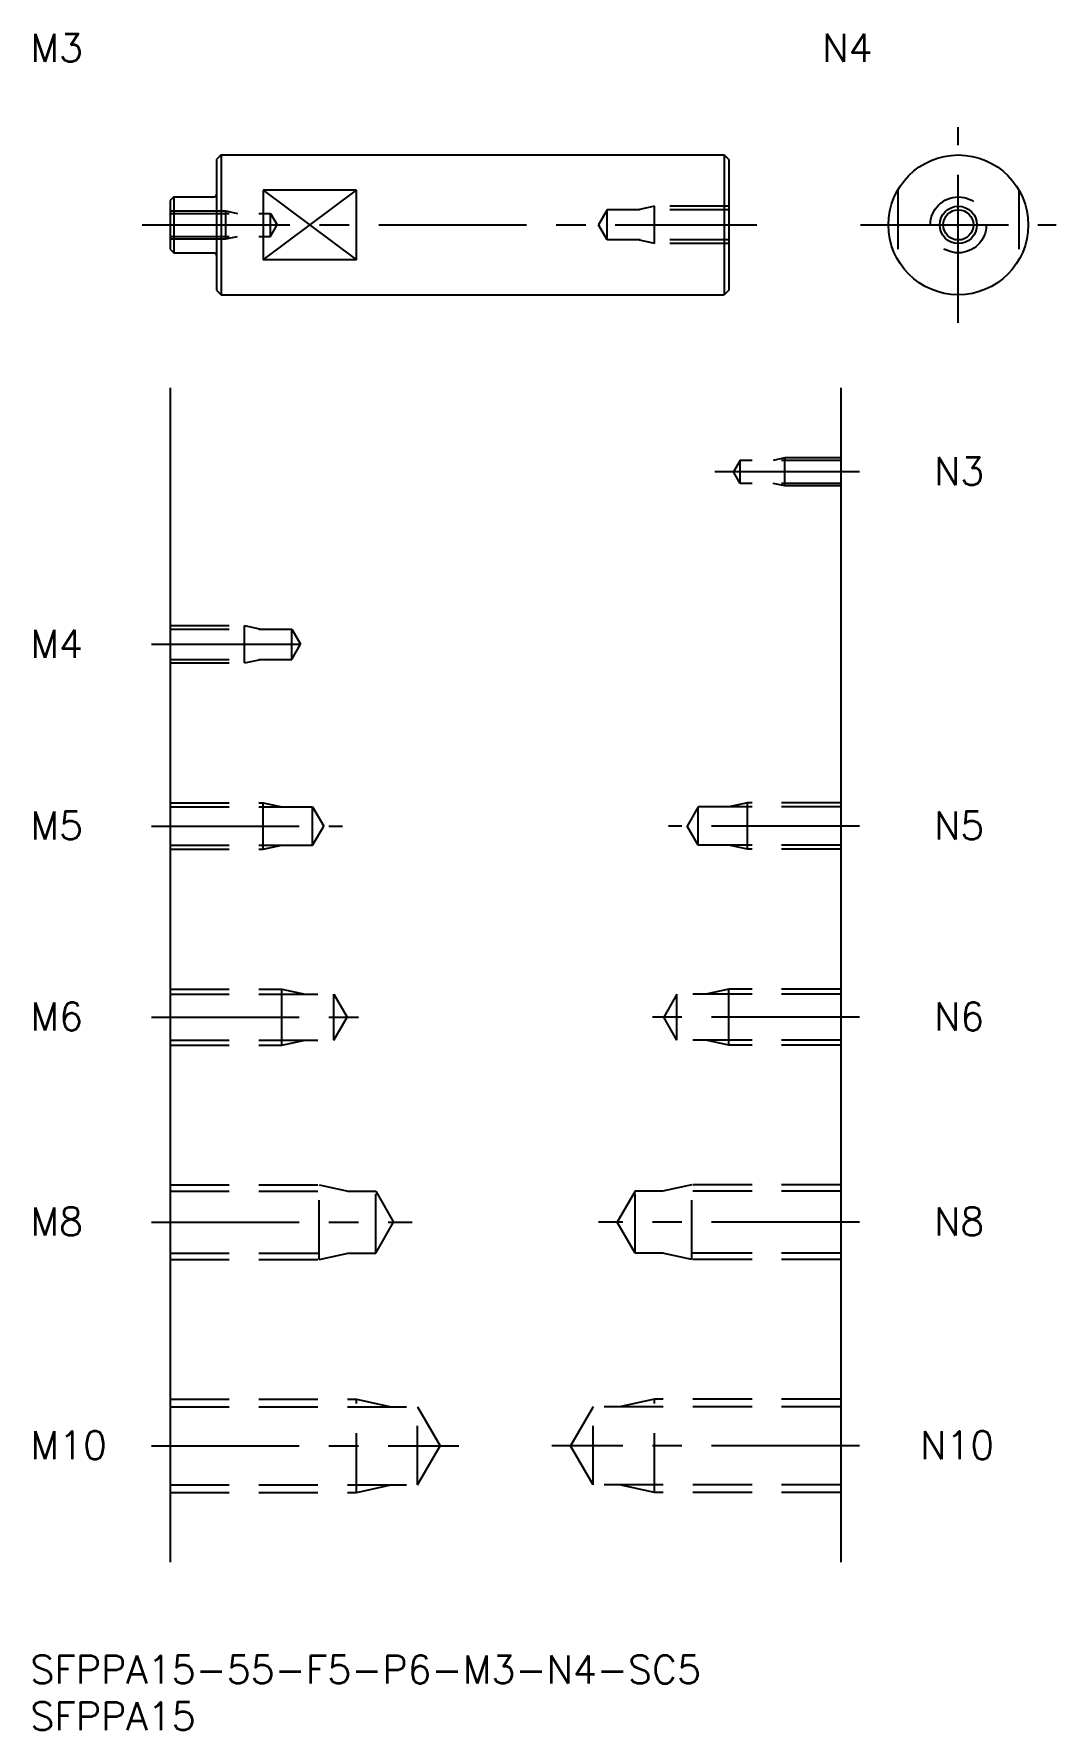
# Model space of a CAD drawing. Extents: x 0 to 110, y -8 to 174.
import ezdxf

# ---------------------------------------------------------------- set-up
doc = ezdxf.new("R2010")
doc.units = 0
doc.header["$LTSCALE"] = 0.5
doc.linetypes.add('CENTER', pattern=[50.8, 31.75, -6.35, 6.35, -6.35])
doc.linetypes.add('DASHED', pattern=[19.05, 12.7, -6.35])
for name, color, linetype in [('MSM_CENTER', 1, 'CENTER'), ('MSM_CONTINUOUS', 7, 'CONTINUOUS'), ('MSM_DASHED', 4, 'DASHED'), ('MSM_NARROW', 5, 'CONTINUOUS'), ('MSM_PART_NUMBER', 7, 'CONTINUOUS')]:
    doc.layers.add(name, color=color, linetype=linetype)
doc.styles.get("Standard").update_dxf_attribs({"font": 'txt.shx', "height": 3, "bigfont": 'bigfont.shx'})

# ---------------------------------------------------------------- blocks, each defined once
blk = doc.blocks.new('*U4')
at = {"layer": 'MSM_PART_NUMBER'}
blk.add_text('SFPPA15-55-F5-P6-M3-N4-SC5', height=3, dxfattribs=at).set_placement((0, -3))
blk = doc.blocks.new('*U5')
at = {"layer": 'MSM_PART_NUMBER'}
blk.add_text('SFPPA15', height=3, dxfattribs=at).set_placement((0, -8))
blk = doc.blocks.new('*U6')
at = {"layer": 'MSM_PART_NUMBER'}
blk.add_text('M10', height=3, dxfattribs=at).set_placement((0, 21.06))
blk = doc.blocks.new('*U7')
at = {"layer": 'MSM_PART_NUMBER'}
blk.add_text('M8', height=3, dxfattribs=at).set_placement((0, 45.06))
blk = doc.blocks.new('*U8')
at = {"layer": 'MSM_PART_NUMBER'}
blk.add_text('M6', height=3, dxfattribs=at).set_placement((0, 67.06))
blk = doc.blocks.new('*U9')
at = {"layer": 'MSM_PART_NUMBER'}
blk.add_text('M5', height=3, dxfattribs=at).set_placement((0, 87.56))
blk = doc.blocks.new('*U10')
at = {"layer": 'MSM_PART_NUMBER'}
blk.add_text('M4', height=3, dxfattribs=at).set_placement((0, 107.06))
blk = doc.blocks.new('*U11')
at = {"layer": 'MSM_PART_NUMBER'}
blk.add_text('M3', height=3, dxfattribs=at).set_placement((0, 170.99))
blk = doc.blocks.new('*U12')
at = {"layer": 'MSM_PART_NUMBER'}
blk.add_text('N10', height=3, dxfattribs=at).set_placement((95.5, 21.06))
blk = doc.blocks.new('*U13')
at = {"layer": 'MSM_PART_NUMBER'}
blk.add_text('N8', height=3, dxfattribs=at).set_placement((97, 45.06))
blk = doc.blocks.new('*U14')
at = {"layer": 'MSM_PART_NUMBER'}
blk.add_text('N6', height=3, dxfattribs=at).set_placement((97, 67.06))
blk = doc.blocks.new('*U15')
at = {"layer": 'MSM_PART_NUMBER'}
blk.add_text('N5', height=3, dxfattribs=at).set_placement((97, 87.56))
blk = doc.blocks.new('*U16')
at = {"layer": 'MSM_PART_NUMBER'}
blk.add_text('N3', height=3, dxfattribs=at).set_placement((97, 125.56))
blk = doc.blocks.new('*U17')
at = {"layer": 'MSM_PART_NUMBER'}
blk.add_text('N4', height=3, rotation=360, dxfattribs=at).set_placement((85, 170.99))

msp = doc.modelspace()

# ---------------------------------------------------------------- linework, layer by layer
at = {"layer": 'MSM_CENTER'}
for p, q in [((99.62, 143), (99.62, 164)), ((12, 153.5), (78, 153.5)), ((89.12, 153.5), (110.12, 153.5)), ((89, 127), (73.5, 127)), ((13, 108.5), (31, 108.5)), ((13, 89), (33.5, 89)), ((89, 89), (68.5, 89)), ((13, 68.5), (36, 68.5)), ((89, 68.5), (66, 68.5)), ((13, 46.5), (41, 46.5)), ((89, 46.5), (61, 46.5)), ((13, 22.5), (46, 22.5)), ((89, 22.5), (56, 22.5))]:
    msp.add_line(p, q, dxfattribs=at)
at = {"layer": 'MSM_CONTINUOUS'}
for p, q in [((20.5, 161), (20, 160.5)), ((20, 160.5), (20, 146.5)), ((20.5, 161), (20.5, 146)), ((20.5, 161), (74.5, 161)), ((74.5, 161), (75, 160.5)), ((74.5, 161), (74.5, 146)), ((75, 160.5), (75, 146.5)), ((35, 157.24), (25, 157.24)), ((25, 157.24), (25, 149.76)), ((35, 149.76), (35, 157.24)), ((15.4, 156.5), (15, 156.1)), ((15, 156.1), (15, 150.9)), ((15.4, 156.5), (15.4, 150.5)), ((15.4, 156.5), (19.7, 156.5)), ((15, 150.9), (15.4, 150.5)), ((15.4, 150.5), (19.7, 150.5)), ((35, 149.76), (25, 149.76)), ((20, 146.5), (20.5, 146)), ((20.5, 146), (74.5, 146)), ((75, 146.5), (74.5, 146)), ((15, 136), (15, 10)), ((87, 136), (87, 10))]:
    msp.add_line(p, q, dxfattribs=at)
for radius in [7.5, 1.62]:
    msp.add_circle((99.62, 153.5), radius, dxfattribs=at)
for centre, start, end in [((19.7, 156.8), 270, 0), ((19.7, 150.2), 0, 90)]:
    msp.add_arc(centre, 0.3, start, end, dxfattribs=at)
at = {"layer": 'MSM_DASHED'}
for p, q in [((93.12, 157.24), (93.12, 149.76)), ((106.12, 157.24), (106.12, 149.76)), ((15, 155), (21, 155)), ((15, 154.73), (25.79, 154.73)), ((21, 155), (22.25, 154.73)), ((21, 152), (21, 155)), ((25.79, 152.27), (25.79, 154.73)), ((25.79, 154.73), (26.5, 153.5)), ((61.94, 155.12), (61, 153.5)), ((75, 155.12), (61.94, 155.12)), ((61.94, 151.88), (61.94, 155.12)), ((67, 155.5), (65.25, 155.12)), ((75, 155.5), (67, 155.5)), ((67, 151.5), (67, 155.5)), ((25.79, 152.27), (26.5, 153.5)), ((61.94, 151.88), (61, 153.5)), ((15, 152.27), (25.79, 152.27)), ((15, 152), (21, 152)), ((21, 152), (22.25, 152.27)), ((75, 151.88), (61.94, 151.88)), ((67, 151.5), (65.25, 151.88)), ((75, 151.5), (67, 151.5)), ((76.21, 128.23), (75.5, 127)), ((87, 128.23), (76.21, 128.23)), ((76.21, 125.77), (76.21, 128.23)), ((81, 128.5), (79.75, 128.23)), ((87, 128.5), (81, 128.5)), ((81, 125.5), (81, 128.5)), ((76.21, 125.77), (75.5, 127)), ((87, 125.77), (76.21, 125.77)), ((81, 125.5), (79.75, 125.77)), ((87, 125.5), (81, 125.5)), ((15, 110.5), (23, 110.5)), ((15, 110.12), (28.06, 110.12)), ((23, 106.5), (23, 110.5)), ((23, 110.5), (24.75, 110.12)), ((28.06, 106.88), (28.06, 110.12)), ((28.06, 110.12), (29, 108.5)), ((28.06, 106.88), (29, 108.5)), ((15, 106.88), (28.06, 106.88)), ((15, 106.5), (23, 106.5)), ((23, 106.5), (24.75, 106.88)), ((15, 91.5), (25, 91.5)), ((15, 91.07), (30.31, 91.07)), ((25, 86.5), (25, 91.5)), ((25, 91.5), (27, 91.07)), ((30.31, 86.93), (30.31, 91.07)), ((30.31, 91.07), (31.5, 89)), ((71.69, 91.07), (70.5, 89)), ((87, 91.07), (71.69, 91.07)), ((71.69, 86.93), (71.69, 91.07)), ((77, 91.5), (75, 91.07)), ((87, 91.5), (77, 91.5)), ((77, 86.5), (77, 91.5)), ((30.31, 86.93), (31.5, 89)), ((71.69, 86.93), (70.5, 89)), ((15, 86.93), (30.31, 86.93)), ((15, 86.5), (25, 86.5)), ((25, 86.5), (27, 86.93)), ((87, 86.93), (71.69, 86.93)), ((77, 86.5), (75, 86.93)), ((87, 86.5), (77, 86.5)), ((15, 71.5), (27, 71.5)), ((27, 65.5), (27, 71.5)), ((27, 71.5), (29.5, 70.96)), ((75, 71.5), (72.5, 70.96)), ((87, 71.5), (75, 71.5)), ((75, 65.5), (75, 71.5)), ((15, 70.96), (32.58, 70.96)), ((32.58, 66.04), (32.58, 70.96)), ((32.58, 70.96), (34, 68.5)), ((69.42, 70.96), (68, 68.5)), ((87, 70.96), (69.42, 70.96)), ((69.42, 66.04), (69.42, 70.96)), ((32.58, 66.04), (34, 68.5)), ((69.42, 66.04), (68, 68.5)), ((15, 66.04), (32.58, 66.04)), ((27, 65.5), (29.5, 66.04)), ((87, 66.04), (69.42, 66.04)), ((75, 65.5), (72.5, 66.04)), ((15, 65.5), (27, 65.5)), ((87, 65.5), (75, 65.5)), ((15, 50.5), (31, 50.5)), ((15, 49.82), (37.08, 49.82)), ((31, 42.5), (31, 50.5)), ((31, 50.5), (34.12, 49.82)), ((37.08, 43.18), (37.08, 49.82)), ((37.08, 49.82), (39, 46.5)), ((64.92, 49.82), (63, 46.5)), ((64.92, 43.18), (64.92, 49.82)), ((87, 49.82), (64.92, 49.82)), ((71, 50.5), (67.88, 49.82)), ((71, 42.5), (71, 50.5)), ((87, 50.5), (71, 50.5)), ((37.08, 43.18), (39, 46.5)), ((64.92, 43.18), (63, 46.5)), ((15, 43.18), (37.08, 43.18)), ((15, 42.5), (31, 42.5)), ((31, 42.5), (34.12, 43.18)), ((87, 43.18), (64.92, 43.18)), ((71, 42.5), (67.88, 43.18)), ((87, 42.5), (71, 42.5)), ((15, 27.5), (35, 27.5)), ((35, 17.5), (35, 27.5)), ((35, 27.5), (38.75, 26.69)), ((67, 27.5), (63.25, 26.69)), ((67, 17.5), (67, 27.5)), ((87, 27.5), (67, 27.5)), ((15, 26.69), (41.58, 26.69)), ((41.58, 18.31), (41.58, 26.69)), ((41.58, 26.69), (44, 22.5)), ((60.42, 26.69), (58, 22.5)), ((60.42, 18.31), (60.42, 26.69)), ((87, 26.69), (60.42, 26.69)), ((41.58, 18.31), (44, 22.5)), ((60.42, 18.31), (58, 22.5)), ((15, 18.31), (41.58, 18.31)), ((35, 17.5), (38.75, 18.31)), ((87, 18.31), (60.42, 18.31)), ((67, 17.5), (63.25, 18.31)), ((15, 17.5), (35, 17.5)), ((87, 17.5), (67, 17.5))]:
    msp.add_line(p, q, dxfattribs=at)
msp.add_circle((99.62, 153.5), 3, dxfattribs=at)
at = {"layer": 'MSM_NARROW'}
for p, q in [((25, 149.76), (35, 157.24)), ((25, 157.24), (35, 149.76))]:
    msp.add_line(p, q, dxfattribs=at)
msp.add_circle((99.62, 153.5), 2, dxfattribs=at)

# ---------------------------------------------------------------- block references
at = {"layer": 'MSM_CONTINUOUS'}
for name in ['*U11', '*U17', '*U16', '*U10', '*U9', '*U15', '*U8', '*U14', '*U7', '*U13', '*U6', '*U12', '*U4', '*U5']:
    msp.add_blockref(name, (0, 0), dxfattribs=at)

doc.saveas('drawing.dxf')
